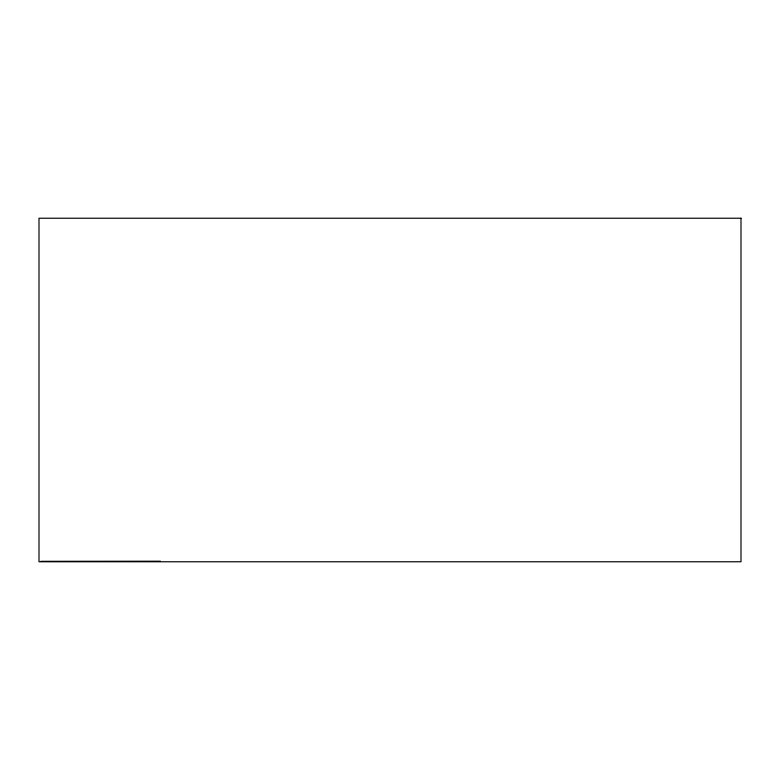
<?xml version="1.0" encoding="UTF-8"?>
<svg xmlns="http://www.w3.org/2000/svg" width="780" height="780" viewBox="0 0 780 780"><rect width="100%" height="100%" fill="white"/><g stroke="black" fill="none" stroke-linecap="round" stroke-linejoin="round"><path stroke-width="1.17" d="M160.456 561.21L40.96 561.317M741 218.234L39 218.234L39 561.766L741 561.766L741 218.234"/></g></svg>
